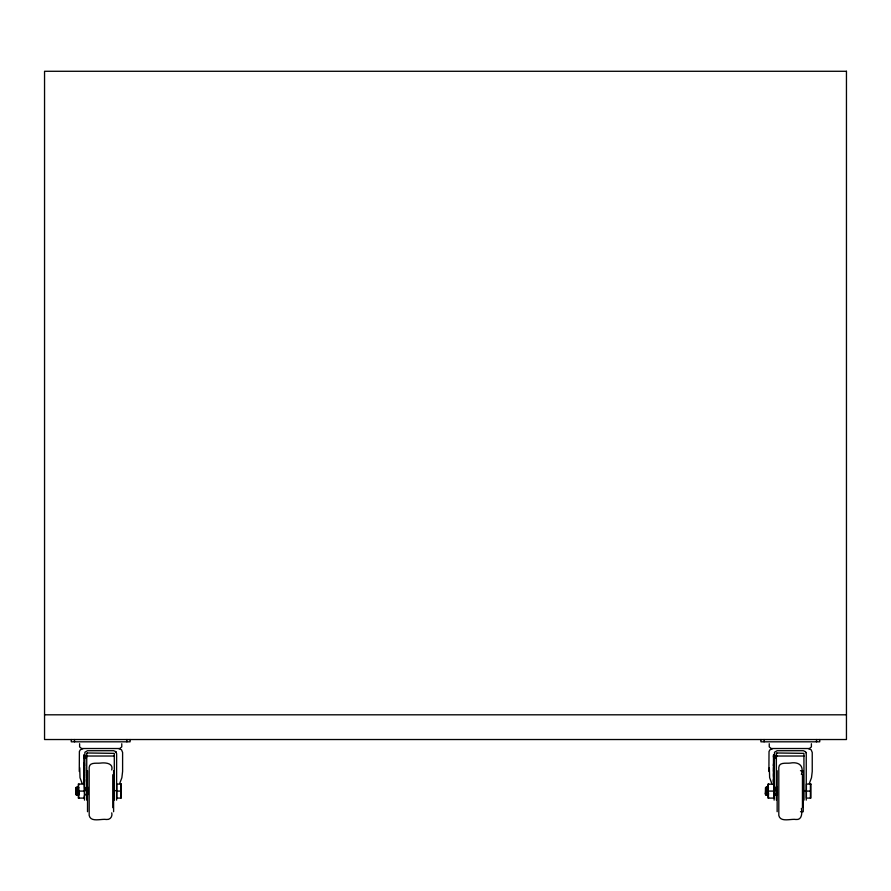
<?xml version="1.0" encoding="UTF-8"?>
<svg xmlns="http://www.w3.org/2000/svg" width="891" height="891" viewBox="0 0 891 891"><rect width="100%" height="100%" fill="white"/><g stroke="black" fill="none" stroke-linecap="round" stroke-linejoin="round"><path stroke-width="1.34" d="M76.414 794.182L76.437 795.206L76.125 787.332L75.846 794.371L76.192 791.085M76.114 792.767L75.947 794.449L75.824 793.324M765.458 794.004L765.458 793.324M76.025 791.954L76.181 788.702M765.503 794.338L765.759 787.332L765.67 794.004M87.619 788.19L87.763 787.744M777.253 788.19L777.398 787.744M765.581 793.469L765.815 788.702M76.671 788.167L76.793 786.965L77.361 795.073M76.559 794.004L76.437 795.206M77.35 794.661L77.394 794.004M77.64 788.167L77.762 786.965L77.963 787.521M77.528 794.004C76.927 797.523 76.815 786.285 77.005 787.521M78.319 794.661L78.308 793.614M78.497 794.004L78.241 795.206L77.918 789.025M86.349 788.167L86.46 786.965M86.472 788.167L86.594 786.965L86.672 787.521M86.227 794.004L85.982 795.206M87.195 794.004L87.073 795.206L87.051 789.927M87.307 788.167L87.563 786.965L87.273 787.767M766.305 788.167L766.55 786.965L766.639 787.521M766.193 794.004L766.071 795.206L765.915 791.085M767.274 788.167L767.563 787.109M767.83 795.073L768.131 794.004M775.705 795.073L775.738 794.004M775.983 788.167L776.094 786.965M775.861 794.004L775.615 795.206M776.707 794.004L776.584 795.206M776.941 788.167L777.063 786.965M776.829 794.004L776.707 795.206L776.384 792.155M87.084 788.167L87.24 787.577M776.718 788.167L776.907 787.767M766.349 787.521L766.427 786.965L766.75 790.016M767.307 787.521L767.396 786.965L767.641 788.167M768.087 794.661L768.009 795.206L767.674 792.155M776.985 787.521L777.197 786.965L777.32 788.167M82.161 783.512L80.001 777.709L79.711 767.741M771.795 783.512L769.635 777.709L769.345 767.741M86.104 788.702L86.115 787.722L86.227 788.702M775.738 788.702L775.749 787.722M120.775 798.091L120.775 784.08M810.409 798.091L810.409 784.08M78.909 784.08L78.308 787.577L78.909 798.091M83.943 798.091L84.556 794.594L83.943 784.08M768.543 784.08L767.942 787.577L768.543 798.091M773.577 798.091L774.19 794.594L773.577 784.08M86.861 787.733L87.028 789.315M776.495 787.733L776.763 792.01M78.686 787.109L78.842 788.167M78.408 795.073L77.885 788.167M768.32 787.109L768.476 788.167M79.611 743.718L79.611 746.914L81.604 748.518L119.762 748.518L121.755 746.914L121.755 743.718M769.245 743.718L769.245 746.914L771.238 748.518L809.396 748.518L811.389 746.914L811.389 743.718M78.876 794.004L78.441 786.965L78.531 787.521M768.499 795.206L768.042 787.833M767.396 794.449L767.196 791.954M119.695 783.512L121.867 777.709L122.602 771.472L122.602 752.45L121.51 749.765L118.859 748.652M809.329 783.512L811.501 777.709L812.236 771.472L812.236 752.45L811.144 749.765L808.493 748.652M114.382 800.129L114.282 753.363L87.485 752.984L86.739 753.753L86.739 800.129M804.016 800.129L803.916 753.363L777.119 752.984L776.373 753.753L776.373 800.129M768.075 794.449L767.552 789.025M85.647 758.453L87.407 756.025M775.281 758.453L777.041 756.025M82.997 748.652L80.357 749.765L79.388 751.469L79.266 771.472M772.631 748.652L769.991 749.765L769.022 751.469L768.9 771.472M44.55 714.805L846.45 714.805M84.489 754.978L83.843 754.978L83.843 758.052L84.489 757.985M774.123 754.978L773.477 754.978L773.477 758.052L774.123 758.052M83.843 755.278L84.489 755.278M773.477 755.278L774.123 755.278M85.614 756.025L114.449 756.025M775.248 756.025L804.083 756.025M83.843 756.259L84.489 756.259M773.477 756.259L774.123 756.259M83.843 756.381L84.489 756.314M773.477 756.314L774.123 756.381M83.843 756.504L84.489 756.504M773.477 756.504L774.123 756.504M83.843 757.907L84.489 757.851M773.477 757.907L774.123 757.851M84.489 763.264L83.843 763.264L83.843 772.274L84.489 772.274M774.123 763.264L773.477 763.264L773.477 772.274L774.123 772.274M83.843 763.565L84.489 763.565M773.477 763.565L774.123 763.565M83.843 764.612L84.489 764.545M773.477 764.612L774.123 764.545M83.843 764.79L84.489 764.779M773.477 764.779L774.123 764.79M83.843 764.935L84.489 764.935M773.477 764.935L774.123 764.935M83.843 765.079L84.489 765.079M773.477 765.079L774.123 765.079M83.843 765.547L84.489 765.547M773.477 765.547L774.123 765.547L773.477 765.647M83.843 765.681L84.489 765.692M83.843 766.037L84.489 766.071M773.477 766.037L774.123 766.071M83.843 767.519L84.489 767.452M773.477 767.452L774.123 767.519M83.843 767.83L84.489 767.83M773.477 767.83L774.123 767.83M83.843 768.599L84.489 768.599M773.477 768.599L774.123 768.599M83.843 768.822L84.489 768.822M773.477 768.822L774.123 768.822M83.843 769.122L84.489 769.122M773.477 769.122L774.123 769.122M83.843 769.59L84.489 769.59M773.477 769.59L774.123 769.59M83.843 769.935L84.489 769.935M773.477 769.935L774.123 769.935M83.843 770.359L84.489 770.359M773.477 770.359L774.123 770.359M83.843 770.503L84.489 770.503M773.477 770.503L774.123 770.503M800.486 770.715L803.237 770.715L803.237 811.712L800.486 811.712M83.843 771.038L84.489 771.038M773.477 771.038L774.123 771.038M83.843 771.272L84.489 771.272M773.477 771.272L774.123 771.272M83.843 771.962L84.489 771.962M773.477 771.962L774.123 771.962M84.489 772.731L83.843 772.731L83.843 777.475L84.489 777.475M774.123 772.731L773.477 772.731L773.477 777.475L774.123 777.475M83.843 773.032L84.489 773.032M773.477 773.032L774.123 773.032M83.843 773.8L84.489 773.8M773.477 773.8L774.123 773.8M83.843 774.034L84.489 774.034M773.477 774.034L774.123 774.034M83.843 774.335L84.489 774.335M773.477 774.335L774.123 774.335M83.843 774.802L84.489 774.802M773.477 774.802L774.123 774.802M83.843 775.137L84.489 775.137M773.477 775.137L774.123 775.137M83.843 775.571L84.489 775.571M773.477 775.571L774.123 775.571M83.843 775.705L84.489 775.705M773.477 775.705L774.123 775.705M83.843 776.25L84.489 776.25M773.477 776.25L774.123 776.25M83.843 776.473L84.489 776.473M773.477 776.473L774.123 776.473M83.843 777.175L84.489 777.175M773.477 777.175L774.123 777.175M84.489 777.854L83.843 777.854L83.843 782.71M774.123 777.854L773.477 777.854L773.477 782.71M83.843 779.102L84.489 779.035M773.477 779.035L774.123 779.102M83.843 779.246L84.489 779.246M773.477 779.246L774.123 779.246M83.843 779.447L84.489 779.447M773.477 779.447L774.123 779.447M83.843 779.77L84.489 779.77M773.477 779.77L774.123 779.77M83.843 780.371L84.489 780.316M773.477 780.371L774.123 780.316M83.843 780.516L84.489 780.516M773.477 780.516L774.123 780.516M83.843 780.639L84.489 780.639M773.477 780.639L774.123 780.639M83.843 780.884L84.489 780.884M773.477 780.884L774.123 780.884M83.843 781.062L84.489 781.062M773.477 781.062L774.123 781.106L773.477 781.184M83.843 781.24L84.489 781.184M83.843 781.507L84.489 781.53L83.843 781.552M773.477 781.485L774.123 781.53L773.477 781.552M83.843 782.253L84.489 782.164M773.477 782.253L774.123 782.164M84.556 784.08L78.308 784.08L78.308 798.091L84.556 798.091M84.489 790.629L86.739 790.629M114.382 790.629L116.621 790.629M774.123 790.629L776.373 790.629M804.016 790.629L806.255 790.629M78.909 791.085L83.943 791.085M116.766 791.085L120.775 791.085M768.543 791.085L773.577 791.085M806.4 791.085L810.409 791.085M806.255 800.129L806.255 753.753L805.386 751.603L803.27 750.712L777.119 750.712L774.524 752.227L774.123 800.129M116.621 800.129L116.621 753.753L115.752 751.603L113.636 750.712L87.485 750.712L84.89 752.227L84.489 800.129M805.386 751.603L806.021 752.617M115.752 751.603L116.387 752.617M777.375 794.794L777.108 787.109M87.741 794.794L87.273 787.778M775.615 787.722L775.861 788.702M768.443 794.338L768.242 793.469M767.942 787.031L768.51 794.004M78.865 795.206L78.285 787.833M87.429 786.965L87.686 788.167M86.906 795.073L86.583 788.167M766.071 795.206L766.048 794.182M766.951 787.833L767.162 788.702L766.984 788.167M77.439 787.833L77.528 788.702M77.317 787.833L77.394 788.702M776.674 795.073L776.184 787.521M767.942 793.614L767.919 794.661M767.441 794.004L767.073 789.404M78.731 793.469L78.853 794.449L78.608 793.469M77.807 794.004L77.439 789.404M76.838 794.004L76.593 791.954M777.152 787.521L777.353 789.025M775.627 794.004L775.66 794.661M767.474 787.521L767.719 790.016M86.55 787.521L86.873 792.155M86.962 794.004L86.995 794.661M77.84 787.521L78.007 788.167M77.762 793.469L77.606 790.217M76.804 793.469L76.715 791.954M775.905 789.404L775.95 790.217M775.783 789.404L775.816 790.217M768.165 789.404L768.209 790.217M768.042 789.404L768.075 790.217M767.196 789.404L767.24 790.217M766.227 789.404L766.316 791.085M766.349 791.954L766.55 794.449L766.227 791.954M766.104 789.404L766.182 791.085M86.271 789.404L86.316 790.217M86.149 789.404L86.182 790.217M78.408 789.404L78.575 790.217M76.593 789.404L76.682 791.085M76.47 789.404L76.548 791.085M776.351 788.167L776.429 790.016M766.55 788.167L767.04 795.206L766.706 792.155M87.552 788.167L87.763 790.016M777.23 789.025L777.398 790.016M777.386 793.146L777.264 790.016M87.596 789.025L87.752 793.146M819.72 739.53L819.72 741.813L760.914 741.813L760.914 739.53M816.524 739.53L816.524 741.813M802.457 774.736L802.457 807.692M801.388 774.402C804.339 765.202 798.213 761.571 790.094 763.097C786.619 763.598 779.191 761.861 778.812 767.351L778.812 815.465C780.393 822.683 790.996 818.551 795.997 819.486C802.201 820.21 802.223 812.637 801.388 808.415M777.152 770.715L777.152 811.712M774.19 784.314L767.942 784.08L767.942 798.091L774.19 798.091L774.19 797.155M774.19 786.129L774.19 796.042M773.477 758.642L773.477 762.741M765.458 787.722L765.458 794.449M764.11 739.53L764.11 741.813M130.086 739.53L130.086 741.813L71.28 741.813L71.28 739.53M126.89 739.53L126.89 741.813M113.603 770.715L113.603 811.712M112.823 774.736L112.823 807.692M111.754 769.969C113.625 762.997 105.105 762.462 100.46 763.097C96.985 763.598 89.557 761.861 89.178 767.351L89.178 815.465C90.759 822.683 101.362 818.551 106.363 819.486C110.183 820.021 112.767 816.423 111.754 812.837M87.518 770.715L87.518 811.712M83.843 758.642L83.843 762.741M75.824 787.722L75.824 794.449M74.476 739.53L74.476 741.813M86.839 753.374A1.136 0.691 -90 0 1 87.195 753.051M776.473 753.374A1.136 0.691 -90 0 1 776.829 753.051M846.45 71.28L44.55 71.28L44.55 739.53L846.45 739.53L846.45 71.28M121.276 784.08L116.766 784.08L116.766 798.091L121.276 798.091L121.276 784.08M810.91 784.08L806.4 784.08L806.4 798.091L810.91 798.091L810.91 784.08"/></g></svg>
